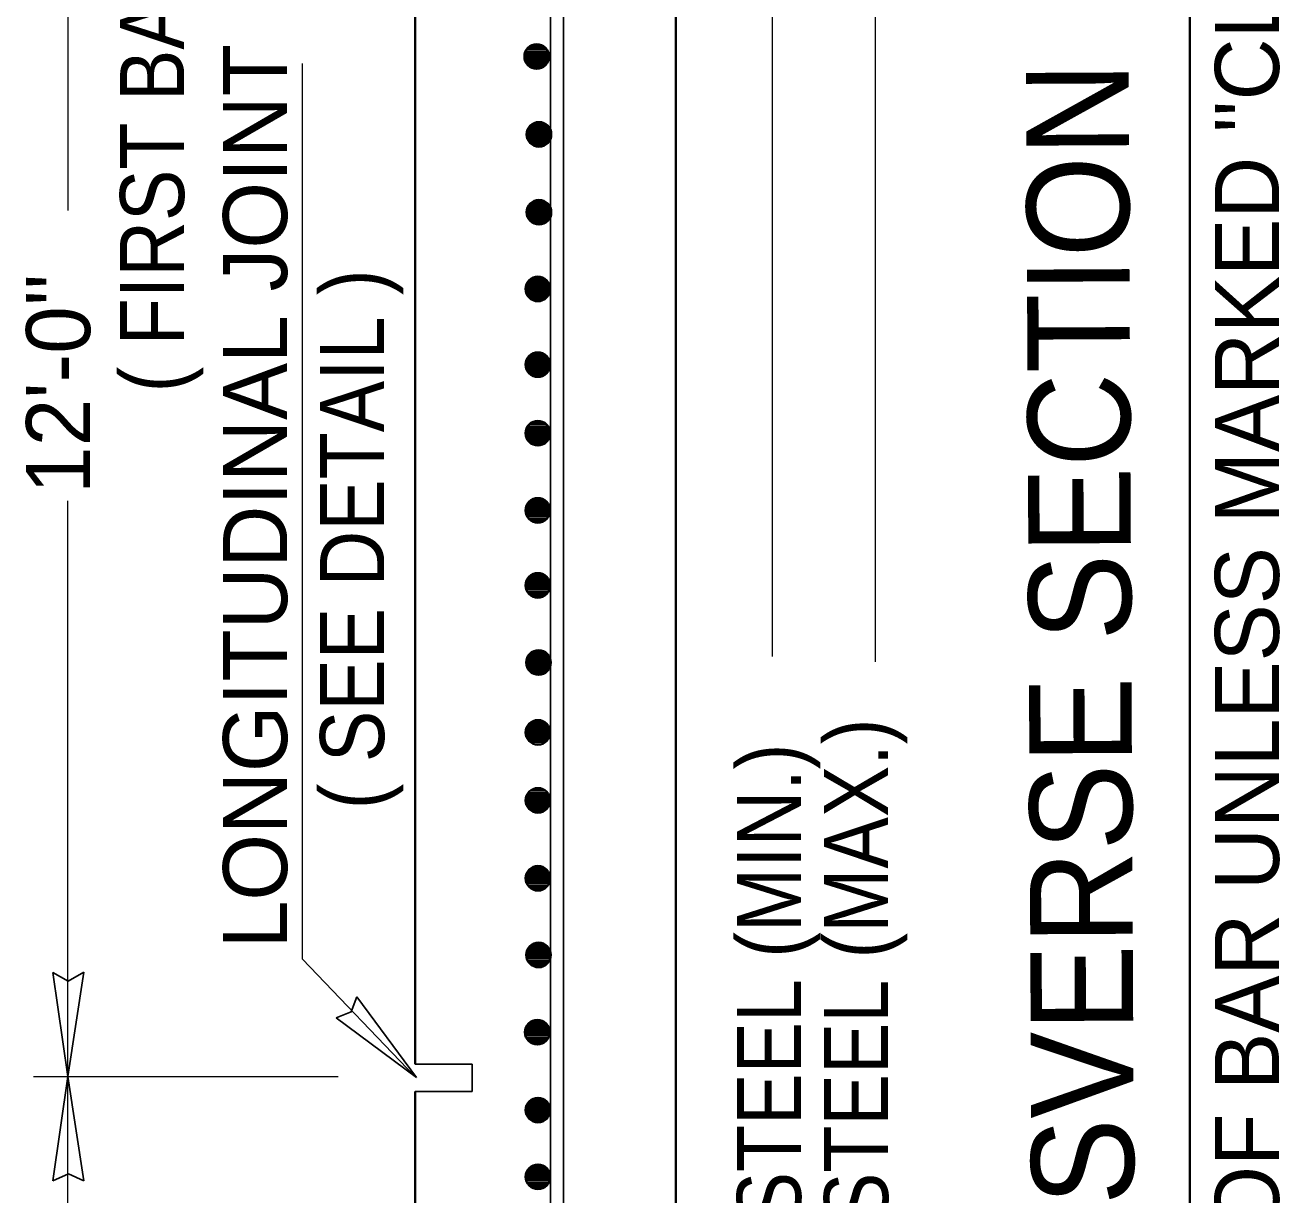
# Model space of a CAD drawing. Extents: x 34107 to 34476, y -21997 to -21727.
# Drawn here: x 34427.06 to 34451.53, y -21836.14 to -21813.31 of the extents above; entities that cross this region are included whole.
import ezdxf

# ---------------------------------------------------------------- set-up
doc = ezdxf.new("R2010")
doc.units = 0
doc.header["$LTSCALE"] = 0.5
doc.layers.add('1', color=7, linetype='Continuous', lineweight=25)

msp = doc.modelspace()

# ---------------------------------------------------------------- linework, layer by layer
at = {"layer": '1', "lineweight": 13}
for p, q in [((34427.896, -21804.4155), (34427.896, -21816.9278)), ((34443.6411, -21805.207), (34443.6411, -21825.7385)), ((34441.6316, -21806.1268), (34441.6316, -21825.6309)), ((34432.4713, -21831.536), (34432.4713, -21814.0573)), ((34427.896, -21845.5195), (34427.896, -21822.5971)), ((34427.2271, -21833.8303), (34433.1678, -21833.8303))]:
    msp.add_line(p, q, dxfattribs=at)
at = {"layer": '1', "lineweight": 35}
for p, q in [((34434.6711, -21804.4155), (34434.6711, -21833.5897)), ((34439.7524, -21804.4155), (34439.7524, -21862.8423)), ((34449.7756, -21859.1921), (34449.7756, -21809.1103)), ((34434.6711, -21834.1189), (34434.6711, -21857.9245))]:
    msp.add_line(p, q, dxfattribs=at)
at = {"layer": '1'}
for p, q in [((34437.3076, -21806.1656), (34437.3076, -21861.8424)), ((34437.5607, -21806.1656), (34437.5607, -21861.8424)), ((34436.949, -21813.7001), (34437.1272, -21813.7001)), ((34436.7977, -21813.9117), (34437.2784, -21813.9117)), ((34436.798, -21813.939), (34437.2782, -21813.939)), ((34436.8007, -21813.8844), (34437.2755, -21813.8844)), ((34436.8078, -21813.8537), (34437.2683, -21813.8537)), ((34436.8195, -21813.823), (34437.2567, -21813.823)), ((34436.8387, -21813.7888), (34437.2374, -21813.7888)), ((34436.8667, -21813.7548), (34437.2095, -21813.7548)), ((34436.8988, -21813.7274), (34437.1774, -21813.7274)), ((34436.8012, -21813.9662), (34437.2749, -21813.9662)), ((34436.8089, -21813.997), (34437.2672, -21813.997)), ((34436.8195, -21814.0242), (34437.2567, -21814.0242)), ((34436.8343, -21814.0516), (34437.2418, -21814.0516)), ((34436.8542, -21814.0788), (34437.2219, -21814.0788)), ((34436.8813, -21814.1062), (34437.1948, -21814.1062)), ((34436.9205, -21814.1335), (34437.1557, -21814.1335)), ((34436.8438, -21815.4152), (34437.3217, -21815.4152)), ((34436.8485, -21815.3879), (34437.317, -21815.3879)), ((34436.8567, -21815.3606), (34437.3088, -21815.3606)), ((34436.8685, -21815.3333), (34437.297, -21815.3333)), ((34436.8872, -21815.3026), (34437.2782, -21815.3026)), ((34436.91, -21815.2753), (34437.2555, -21815.2753)), ((34436.9416, -21815.248), (34437.2239, -21815.248)), ((34436.9902, -21815.2208), (34437.1753, -21815.2208)), ((34436.8422, -21815.4425), (34437.3233, -21815.4425)), ((34436.8437, -21815.4698), (34437.3218, -21815.4698)), ((34436.85, -21815.5039), (34437.3155, -21815.5039)), ((34436.8617, -21815.5381), (34437.3037, -21815.5381)), ((34436.8777, -21815.5687), (34437.2877, -21815.5687)), ((34436.9002, -21815.5995), (34437.2653, -21815.5995)), ((34436.9276, -21815.6267), (34437.2379, -21815.6267)), ((34436.9676, -21815.6541), (34437.1979, -21815.6541)), ((34437.0509, -21815.6813), (34437.1146, -21815.6813)), ((34436.8517, -21816.895), (34437.3138, -21816.895)), ((34436.8614, -21816.8677), (34437.3041, -21816.8677)), ((34436.8772, -21816.837), (34437.2882, -21816.837)), ((34436.8994, -21816.8063), (34437.2661, -21816.8063)), ((34436.9351, -21816.7722), (34437.2304, -21816.7722)), ((34436.9951, -21816.7381), (34437.1704, -21816.7381)), ((34436.8425, -21816.9496), (34437.323, -21816.9496)), ((34436.8428, -21816.9803), (34437.3227, -21816.9803)), ((34436.8454, -21816.9223), (34437.3201, -21816.9223)), ((34436.8465, -21817.0076), (34437.319, -21817.0076)), ((34436.8534, -21817.0349), (34437.3121, -21817.0349)), ((34436.8639, -21817.0622), (34437.3016, -21817.0622)), ((34436.8786, -21817.0895), (34437.2869, -21817.0895)), ((34436.8984, -21817.1168), (34437.2671, -21817.1168)), ((34436.9335, -21817.1509), (34437.232, -21817.1509)), ((34436.9922, -21817.1851), (34437.1733, -21817.1851)), ((34436.8472, -21818.3476), (34437.2737, -21818.3476)), ((34436.8638, -21818.3203), (34437.257, -21818.3203)), ((34436.8863, -21818.293), (34437.2345, -21818.293)), ((34436.9172, -21818.2657), (34437.2037, -21818.2657)), ((34436.9728, -21818.235), (34437.1481, -21818.235)), ((34436.8201, -21818.4705), (34437.3008, -21818.4705)), ((34436.8209, -21818.4363), (34437.2999, -21818.4363)), ((34436.8235, -21818.5012), (34437.2973, -21818.5012)), ((34436.8266, -21818.4022), (34437.2942, -21818.4022)), ((34436.8311, -21818.5319), (34437.2897, -21818.5319)), ((34436.835, -21818.3749), (34437.2858, -21818.3749)), ((34436.8416, -21818.5592), (34437.2792, -21818.5592)), ((34436.8563, -21818.5865), (34437.2645, -21818.5865)), ((34436.8761, -21818.6138), (34437.2447, -21818.6138)), ((34436.9071, -21818.6445), (34437.2137, -21818.6445)), ((34436.9478, -21818.6717), (34437.173, -21818.6717)), ((34437.0433, -21818.6991), (34437.0776, -21818.6991)), ((34436.8479, -21819.8238), (34437.2729, -21819.8238)), ((34436.8699, -21819.7897), (34437.2509, -21819.7897)), ((34436.8946, -21819.7624), (34437.2262, -21819.7624)), ((34436.9292, -21819.7351), (34437.1917, -21819.7351)), ((34436.9863, -21819.7078), (34437.1345, -21819.7078)), ((34436.82, -21819.9467), (34437.3008, -21819.9467)), ((34436.8204, -21819.9194), (34437.3004, -21819.9194)), ((34436.8227, -21819.974), (34437.2982, -21819.974)), ((34436.8247, -21819.8887), (34437.2962, -21819.8887)), ((34436.8286, -21820.0012), (34437.2922, -21820.0012)), ((34436.8331, -21819.858), (34437.2877, -21819.858)), ((34436.8394, -21820.032), (34437.2814, -21820.032)), ((34436.8533, -21820.0592), (34437.2675, -21820.0592)), ((34436.8722, -21820.0866), (34437.2487, -21820.0866)), ((34436.8975, -21820.1138), (34437.2233, -21820.1138)), ((34436.9335, -21820.1412), (34437.1873, -21820.1412)), ((34436.9957, -21820.1685), (34437.1252, -21820.1685)), ((34436.983, -21821.0459), (34437.1378, -21821.0459)), ((34436.8201, -21821.2848), (34437.3008, -21821.2848)), ((34436.8203, -21821.2575), (34437.3005, -21821.2575)), ((34436.8237, -21821.2303), (34437.2971, -21821.2303)), ((34436.8316, -21821.1995), (34437.2893, -21821.1995)), ((34436.8439, -21821.1688), (34437.2769, -21821.1688)), ((34436.8641, -21821.1347), (34437.2568, -21821.1347)), ((34436.8933, -21821.1006), (34437.2275, -21821.1006)), ((34436.9274, -21821.0732), (34437.1934, -21821.0732)), ((34436.8229, -21821.3121), (34437.2979, -21821.3121)), ((34436.8299, -21821.3428), (34437.2909, -21821.3428)), ((34436.8399, -21821.3701), (34437.2809, -21821.3701)), ((34436.854, -21821.3974), (34437.2668, -21821.3974)), ((34436.873, -21821.4247), (34437.2478, -21821.4247)), ((34436.8988, -21821.452), (34437.222, -21821.452)), ((34436.9354, -21821.4793), (34437.1854, -21821.4793)), ((34437.0391, -21821.5134), (34437.0817, -21821.5134)), ((34436.8227, -21822.7421), (34437.2981, -21822.7421)), ((34436.8287, -21822.7148), (34437.2922, -21822.7148)), ((34436.8381, -21822.6875), (34437.2827, -21822.6875)), ((34436.8515, -21822.6603), (34437.2693, -21822.6603)), ((34436.8723, -21822.6295), (34437.2485, -21822.6295)), ((34436.9016, -21822.5988), (34437.2193, -21822.5988)), ((34436.9523, -21822.5647), (34437.1686, -21822.5647)), ((34436.8199, -21822.7728), (34437.3009, -21822.7728)), ((34436.8207, -21822.8001), (34437.3002, -21822.8001)), ((34436.8246, -21822.8274), (34437.2962, -21822.8274)), ((34436.8318, -21822.8547), (34437.289, -21822.8547)), ((34436.8427, -21822.882), (34437.2782, -21822.882)), ((34436.8577, -21822.9093), (34437.2631, -21822.9093)), ((34436.8842, -21822.9434), (34437.2367, -21822.9434)), ((34436.9237, -21822.9776), (34437.1972, -21822.9776)), ((34436.9855, -21823.0082), (34437.1353, -21823.0082)), ((34436.8212, -21824.2172), (34437.2997, -21824.2172)), ((34436.8257, -21824.19), (34437.2951, -21824.19)), ((34436.8349, -21824.1593), (34437.2859, -21824.1593)), ((34436.847, -21824.132), (34437.2738, -21824.132)), ((34436.8637, -21824.1047), (34437.2572, -21824.1047)), ((34436.886, -21824.0774), (34437.2348, -21824.0774)), ((34436.9216, -21824.0467), (34437.1992, -21824.0467)), ((34436.9811, -21824.016), (34437.1398, -21824.016)), ((34436.8198, -21824.2446), (34437.301, -21824.2446)), ((34436.8215, -21824.2718), (34437.2993, -21824.2718)), ((34436.8264, -21824.2992), (34437.2944, -21824.2992)), ((34436.8347, -21824.3265), (34437.2862, -21824.3265)), ((34436.8504, -21824.3606), (34437.2704, -21824.3606)), ((34436.8736, -21824.3947), (34437.2473, -21824.3947)), ((34436.9033, -21824.4254), (34437.2175, -21824.4254)), ((34436.9485, -21824.4562), (34437.1723, -21824.4562)), ((34437.0472, -21824.4834), (34437.0737, -21824.4834)), ((34436.8374, -21825.7079), (34437.3116, -21825.7079)), ((34436.8448, -21825.6773), (34437.3042, -21825.6773)), ((34436.8585, -21825.6431), (34437.2905, -21825.6431)), ((34436.8788, -21825.609), (34437.2702, -21825.609)), ((34436.9017, -21825.5817), (34437.2473, -21825.5817)), ((34436.9332, -21825.5543), (34437.2158, -21825.5543)), ((34436.9817, -21825.5271), (34437.1673, -21825.5271)), ((34436.8341, -21825.7387), (34437.3149, -21825.7387)), ((34436.8345, -21825.7659), (34437.3145, -21825.7659)), ((34436.838, -21825.7932), (34437.311, -21825.7932)), ((34436.8447, -21825.8205), (34437.3043, -21825.8205)), ((34436.8567, -21825.8512), (34437.2923, -21825.8512)), ((34436.8717, -21825.8785), (34437.2773, -21825.8785)), ((34436.8919, -21825.9058), (34437.2571, -21825.9058)), ((34436.9194, -21825.9331), (34437.2296, -21825.9331)), ((34436.9595, -21825.9604), (34437.1895, -21825.9604)), ((34437.0439, -21825.9878), (34437.1051, -21825.9878)), ((34436.909, -21826.9269), (34437.2158, -21826.9269)), ((34436.9637, -21826.8928), (34437.1612, -21826.8928)), ((34436.8219, -21827.1043), (34437.3029, -21827.1043)), ((34436.8229, -21827.1351), (34437.3019, -21827.1351)), ((34436.8244, -21827.0771), (34437.3004, -21827.0771)), ((34436.8271, -21827.1623), (34437.2977, -21827.1623)), ((34436.8301, -21827.0497), (34437.2948, -21827.0497)), ((34436.8392, -21827.0225), (34437.2857, -21827.0225)), ((34436.8542, -21826.9918), (34437.2707, -21826.9918)), ((34436.8752, -21826.9611), (34437.2496, -21826.9611)), ((34436.8346, -21827.1897), (34437.2902, -21827.1897)), ((34436.8458, -21827.2169), (34437.2791, -21827.2169)), ((34436.8613, -21827.2442), (34437.2636, -21827.2442)), ((34436.8821, -21827.2716), (34437.2427, -21827.2716)), ((34436.9192, -21827.3057), (34437.2056, -21827.3057)), ((34436.9843, -21827.3398), (34437.1405, -21827.3398)), ((34436.8281, -21828.3844), (34437.2968, -21828.3844)), ((34436.8375, -21828.3537), (34437.2873, -21828.3537)), ((34436.8517, -21828.323), (34437.2732, -21828.323)), ((34436.8745, -21828.2888), (34437.2503, -21828.2888)), ((34436.9077, -21828.2548), (34437.2171, -21828.2548)), ((34436.948, -21828.2274), (34437.1768, -21828.2274)), ((34437.0346, -21828.2001), (34437.0903, -21828.2001)), ((34436.8218, -21828.439), (34437.303, -21828.439)), ((34436.8233, -21828.4117), (34437.3015, -21828.4117)), ((34436.8233, -21828.4662), (34437.3015, -21828.4662)), ((34436.8289, -21828.497), (34437.2959, -21828.497)), ((34436.8374, -21828.5242), (34437.2874, -21828.5242)), ((34436.8498, -21828.5516), (34437.2751, -21828.5516)), ((34436.8666, -21828.5788), (34437.2582, -21828.5788)), ((34436.8893, -21828.6062), (34437.2356, -21828.6062)), ((34436.9207, -21828.6335), (34437.2042, -21828.6335)), ((34436.987, -21828.6676), (34437.1378, -21828.6676)), ((34436.8421, -21829.8622), (34437.2827, -21829.8622)), ((34436.8562, -21829.835), (34437.2686, -21829.835)), ((34436.8753, -21829.8077), (34437.2495, -21829.8077)), ((34436.9012, -21829.7804), (34437.2237, -21829.7804)), ((34436.9437, -21829.7497), (34437.1811, -21829.7497)), ((34437.0452, -21829.719), (34437.0796, -21829.719)), ((34436.8221, -21829.9476), (34437.3027, -21829.9476)), ((34436.8223, -21829.9748), (34437.3025, -21829.9748)), ((34436.8249, -21829.9202), (34437.2999, -21829.9202)), ((34436.8257, -21830.0022), (34437.2992, -21830.0022)), ((34436.831, -21829.893), (34437.2938, -21829.893)), ((34436.8323, -21830.0295), (34437.2925, -21830.0295)), ((34436.8458, -21830.0636), (34437.2791, -21830.0636)), ((34436.8658, -21830.0978), (34437.259, -21830.0978)), ((34436.8916, -21830.1284), (34437.2332, -21830.1284)), ((34436.9289, -21830.1592), (34437.1959, -21830.1592)), ((34436.9838, -21830.1864), (34437.141, -21830.1864)), ((34436.8648, -21831.3331), (34437.2771, -21831.3331)), ((34436.8838, -21831.3057), (34437.258, -21831.3057)), ((34436.9097, -21831.2785), (34437.2322, -21831.2785)), ((34436.9523, -21831.2477), (34437.1896, -21831.2477)), ((34437.0537, -21831.2171), (34437.0881, -21831.2171)), ((34434.6589, -21833.8302), (34432.4713, -21831.536)), ((34436.8306, -21831.4457), (34437.3112, -21831.4457)), ((34436.8308, -21831.4729), (34437.311, -21831.4729)), ((34436.8334, -21831.4183), (34437.3084, -21831.4183)), ((34436.8342, -21831.5003), (34437.3077, -21831.5003)), ((34436.8395, -21831.3911), (34437.3023, -21831.3911)), ((34436.8408, -21831.5276), (34437.301, -21831.5276)), ((34436.8506, -21831.3603), (34437.2913, -21831.3603)), ((34436.8542, -21831.5617), (34437.2876, -21831.5617)), ((34436.8743, -21831.5958), (34437.2675, -21831.5958)), ((34436.9001, -21831.6265), (34437.2418, -21831.6265)), ((34436.9374, -21831.6573), (34437.2044, -21831.6573)), ((34436.9923, -21831.6845), (34437.1495, -21831.6845)), ((34433.5324, -21832.2733), (34434.6957, -21833.8472)), ((34434.6957, -21833.8472), (34433.1243, -21832.6836)), ((34436.8926, -21832.7809), (34437.2151, -21832.7809)), ((34436.9352, -21832.7502), (34437.1725, -21832.7502)), ((34437.0367, -21832.7195), (34437.071, -21832.7195)), ((34436.8135, -21832.9481), (34437.2942, -21832.9481)), ((34436.8138, -21832.9753), (34437.2939, -21832.9753)), ((34436.8163, -21832.9207), (34437.2913, -21832.9207)), ((34436.8171, -21833.0027), (34437.2906, -21833.0027)), ((34436.8224, -21832.8935), (34437.2853, -21832.8935)), ((34436.8237, -21833.03), (34437.2839, -21833.03)), ((34436.8335, -21832.8628), (34437.2742, -21832.8628)), ((34436.8477, -21832.8355), (34437.26, -21832.8355)), ((34436.8668, -21832.8082), (34437.2409, -21832.8082)), ((34436.8372, -21833.0641), (34437.2705, -21833.0641)), ((34436.8573, -21833.0982), (34437.2504, -21833.0982)), ((34436.883, -21833.1289), (34437.2247, -21833.1289)), ((34436.9203, -21833.1597), (34437.1873, -21833.1597)), ((34436.9752, -21833.1869), (34437.1324, -21833.1869)), ((34436.9437, -21834.2738), (34437.1811, -21834.2738)), ((34437.0452, -21834.2432), (34437.0796, -21834.2432)), ((34436.8221, -21834.4718), (34437.3027, -21834.4718)), ((34436.8223, -21834.499), (34437.3025, -21834.499)), ((34436.8249, -21834.4444), (34437.2999, -21834.4444)), ((34436.831, -21834.4172), (34437.2938, -21834.4172)), ((34436.8421, -21834.3864), (34437.2827, -21834.3864)), ((34436.8562, -21834.3592), (34437.2686, -21834.3592)), ((34436.8753, -21834.3318), (34437.2495, -21834.3318)), ((34436.9012, -21834.3046), (34437.2237, -21834.3046)), ((34436.8257, -21834.5263), (34437.2992, -21834.5263)), ((34436.8323, -21834.5537), (34437.2925, -21834.5537)), ((34436.8458, -21834.5877), (34437.2791, -21834.5877)), ((34436.8658, -21834.6219), (34437.259, -21834.6219)), ((34436.8916, -21834.6526), (34437.2332, -21834.6526)), ((34436.9289, -21834.6833), (34437.1959, -21834.6833)), ((34436.9838, -21834.7106), (34437.141, -21834.7106)), ((34436.8207, -21835.7425), (34437.2957, -21835.7425)), ((34436.8268, -21835.7152), (34437.2896, -21835.7152)), ((34436.8378, -21835.6845), (34437.2785, -21835.6845)), ((34436.852, -21835.6573), (34437.2643, -21835.6573)), ((34436.8711, -21835.6299), (34437.2452, -21835.6299)), ((34436.8969, -21835.6027), (34437.2194, -21835.6027)), ((34436.9395, -21835.5719), (34437.1768, -21835.5719)), ((34437.041, -21835.5412), (34437.0753, -21835.5412)), ((34436.8178, -21835.7698), (34437.2985, -21835.7698)), ((34436.8181, -21835.7971), (34437.2982, -21835.7971)), ((34436.8214, -21835.8244), (34437.2949, -21835.8244)), ((34436.8281, -21835.8517), (34437.2882, -21835.8517)), ((34436.8415, -21835.8858), (34437.2748, -21835.8858)), ((34436.8616, -21835.92), (34437.2548, -21835.92)), ((34436.8873, -21835.9507), (34437.229, -21835.9507)), ((34436.9247, -21835.9814), (34437.1917, -21835.9814)), ((34436.9796, -21836.0087), (34437.1367, -21836.0087))]:
    msp.add_line(p, q, dxfattribs=at)
for points in [[(34428.2079, -21831.7921), (34427.8963, -21833.8288), (34427.5988, -21831.7967)], [(34427.5988, -21831.7967), (34427.8984, -21831.966), (34428.2079, -21831.7921)], [(34433.1243, -21832.6836), (34433.4178, -21832.568), (34433.5324, -21832.2733)], [(34434.6711, -21834.1189), (34435.7796, -21834.1189), (34435.7796, -21833.5897), (34434.6711, -21833.5897)], [(34428.2072, -21835.8659), (34427.8957, -21833.8299), (34427.5982, -21835.8629)], [(34427.5982, -21835.8629), (34427.9101, -21835.7296), (34428.2072, -21835.8659)]]:
    msp.add_lwpolyline(points, dxfattribs=at)
at = {"layer": '1', "lineweight": 35}
for centre in [(34437.0381, -21813.9236), (34437.0828, -21815.4428), (34437.0828, -21816.9622), (34437.0604, -21818.4591), (34437.0604, -21819.9368), (34437.0604, -21821.2738), (34437.0604, -21822.7796), (34437.0604, -21824.2432), (34437.0745, -21825.7491), (34437.0624, -21827.1122), (34437.0624, -21828.4391), (34437.0624, -21829.959), (34437.0745, -21831.4548), (34437.0504, -21832.9627), (34437.0625, -21834.4826), (34437.0625, -21835.7844)]:
    msp.add_circle(centre, 0.2406, dxfattribs=at)

# ---------------------------------------------------------------- texts
at = {"layer": '1'}
for s, height, rotation, width, p in [('( FIRST BAR ) W', 1.25, 90, 0.9, (34430.1617, -21820.4765)), ('24 FOOT TRANSVERSE SECTION', 2, 90.281, 0.95, (34448.7785, -21854.5444)), ('( SEE DETAIL )', 1.25, 90, 0.9, (34434.0626, -21828.6119)), ("23'-3'' TRANSVERSE STEEL (MAX.)", 1.25, 90, 0.9, (34443.8922, -21851.6144)), ("22'-9'' TRANSVERSE STEEL (MIN.)", 1.25, 90, 0.9, (34442.1929, -21851.6012))]:
    msp.add_text(s, height=height, rotation=rotation, dxfattribs=dict(at, width=width)).set_placement(p)
for s, p in [("DIMENSIONS SHOWN TO C OF BAR UNLESS MARKED ''CLR.''", (34451.5153, -21859.2542)), ('LONGITUDINAL JOINT', (34432.1705, -21831.3252)), ("12'-0''", (34428.329, -21822.4599))]:
    msp.add_text(s, height=1.25, rotation=90, dxfattribs=at).set_placement(p)

doc.saveas('drawing.dxf')
